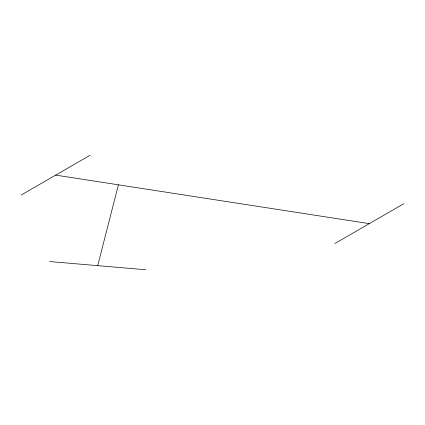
<?xml version="1.0" encoding="UTF-8"?>
<svg xmlns="http://www.w3.org/2000/svg" width="425" height="425" viewBox="0 0 425 425"><rect width="100%" height="100%" fill="white"/><g stroke="black" fill="none" stroke-linecap="round" stroke-linejoin="round"><path stroke-width="0.64" d="M97.707 265.652L118.41 184.822M21.25 195.001L90.127 155.237M334.873 243.52L403.75 203.75M49.528 261.54L145.887 269.763M55.686 175.116L369.314 223.635"/></g></svg>
